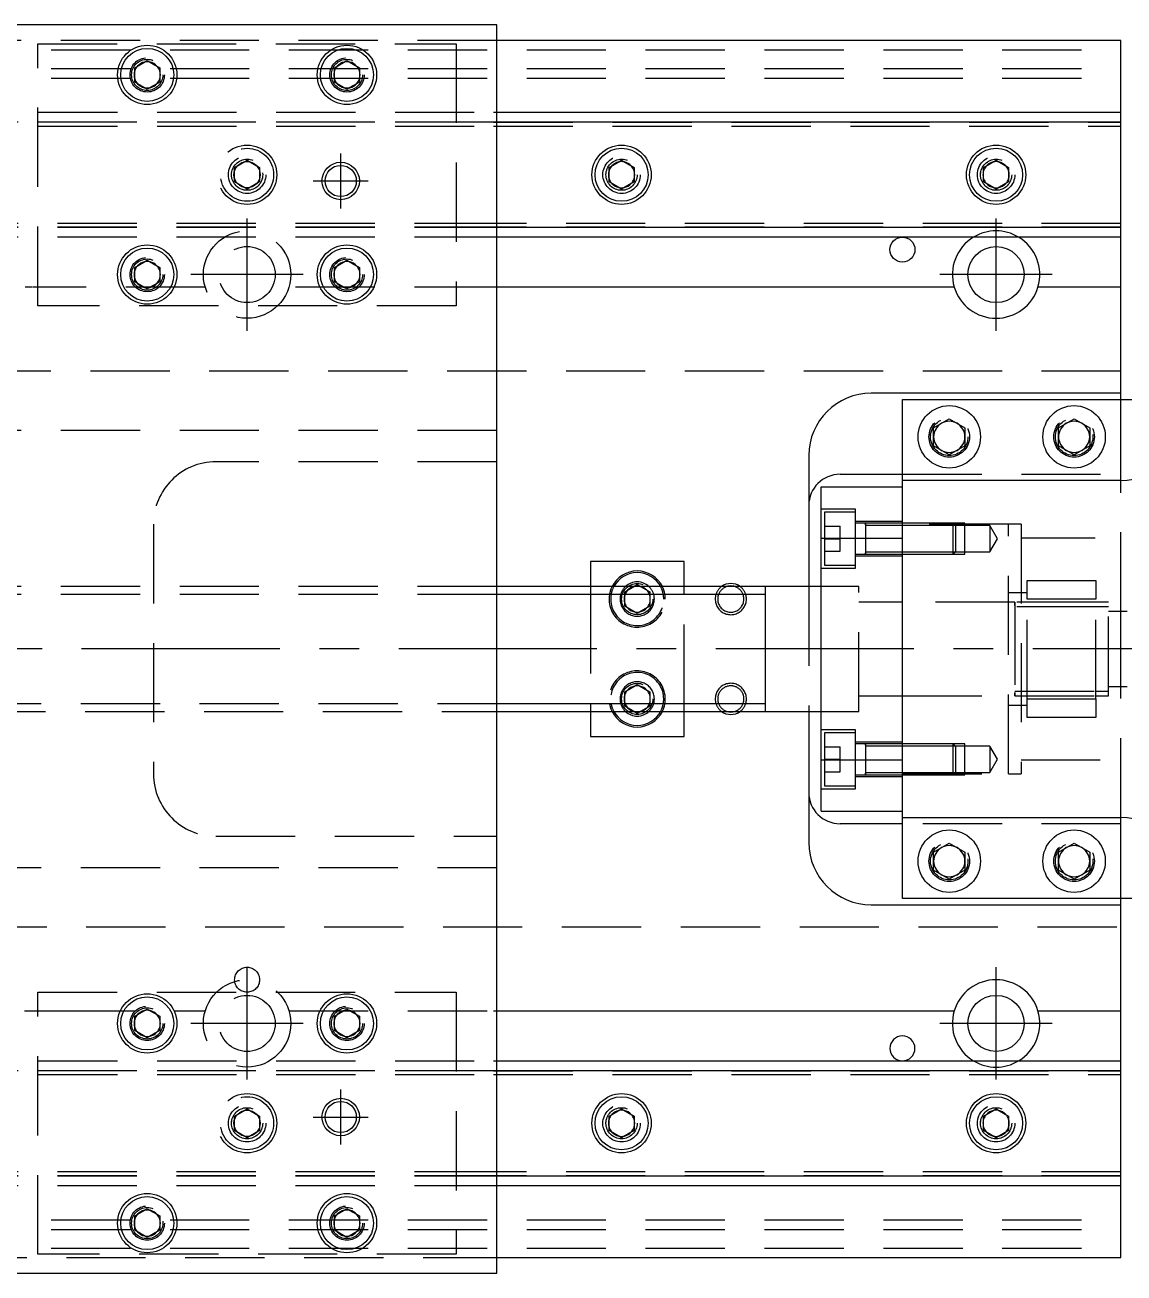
# Model space of a CAD drawing. Extents: x -20 to 621, y -278 to 102.
# Drawn here: x 224.4 to 400.5, y -100 to 100 of the extents above; entities that cross this region are included whole.
import ezdxf

# ---------------------------------------------------------------- set-up
doc = ezdxf.new("R2010")
doc.units = 0
doc.linetypes.add('CENTER', pattern=[50.8, 31.75, -6.35, 6.35, -6.35])
doc.linetypes.add('DASHED', pattern=[19.05, 12.7, -6.35])
doc.layers.get('0').update_dxf_attribs({"linetype": 'CONTINUOUS'})
doc.layers.add('CENTER', color=1, linetype='CENTER')

msp = doc.modelspace()

# ---------------------------------------------------------------- linework, layer by layer
at = {"color": 7, "linetype": 'CONTINUOUS'}
for p, q in [((300, 100), (100, 100)), ((300, -100), (300, 100)), ((400, 97.5), (300, 97.5)), ((400, 86), (400, 97.5)), ((242, 93.1547), (244, 94.309402)), ((244, 94.309402), (246, 93.1547)), ((274, 93.1547), (276, 94.309402)), ((276, 94.309402), (278, 93.1547)), ((242, 90.8453), (242, 93.1547)), ((246, 93.1547), (246, 90.8453)), ((274, 90.8453), (274, 93.1547)), ((278, 93.1547), (278, 90.8453)), ((244, 89.690598), (242, 90.8453)), ((246, 90.8453), (244, 89.690598)), ((276, 89.690598), (274, 90.8453)), ((278, 90.8453), (276, 89.690598)), ((300, 86), (400, 86)), ((300, 84.460392), (400, 84.460392)), ((400, 84.460392), (400, 86)), ((400, 67.539608), (400, 84.460392)), ((318, 77.1547), (320, 78.309402)), ((320, 78.309402), (322, 77.1547)), ((378, 77.1547), (380, 78.309402)), ((380, 78.309402), (382, 77.1547)), ((318, 74.8453), (318, 77.1547)), ((322, 77.1547), (322, 74.8453)), ((378, 74.8453), (378, 77.1547)), ((382, 77.1547), (382, 74.8453)), ((320, 73.690598), (318, 74.8453)), ((322, 74.8453), (320, 73.690598)), ((380, 73.690598), (378, 74.8453)), ((382, 74.8453), (380, 73.690598)), ((400, 67.539608), (300, 67.539608)), ((400, 66), (400, 67.539608)), ((400, 66), (300, 66)), ((400, 58), (400, 66)), ((242, 61.1547), (244, 62.309402)), ((244, 62.309402), (246, 61.1547)), ((274, 61.1547), (276, 62.309402)), ((276, 62.309402), (278, 61.1547)), ((242, 58.8453), (242, 61.1547)), ((246, 61.1547), (246, 58.8453)), ((274, 58.8453), (274, 61.1547)), ((278, 61.1547), (278, 58.8453)), ((244, 57.690598), (242, 58.8453)), ((246, 58.8453), (244, 57.690598)), ((276, 57.690598), (274, 58.8453)), ((278, 58.8453), (276, 57.690598)), ((373.291796, 58), (300, 58)), ((400, 58), (386.708204, 58)), ((400, 41), (400, 58)), ((400, 41), (360, 41)), ((400, 40), (400, 41)), ((365, 27), (365, 40)), ((365, 40), (410, 40)), ((370, 35.443376), (372.5, 36.886752)), ((372.5, 36.886752), (375, 35.443376)), ((390, 35.443376), (392.5, 36.886752)), ((392.5, 36.886752), (395, 35.443376)), ((370, 32.556624), (370, 35.443376)), ((375, 35.443376), (375, 32.556624)), ((390, 32.556624), (390, 35.443376)), ((395, 35.443376), (395, 32.556624)), ((372.5, 31.113248), (370, 32.556624)), ((375, 32.556624), (372.5, 31.113248)), ((392.5, 31.113248), (390, 32.556624)), ((395, 32.556624), (392.5, 31.113248)), ((350, 31), (350, 10)), ((355, 28), (365, 28)), ((400, 27), (365, 27)), ((365, 17.78342), (365, 27)), ((352, 26), (365, 26)), ((352, 17.78342), (352, 26)), ((352, 17.78342), (365, 17.78342)), ((352, -17.78342), (352, 17.78342)), ((365, -17.78342), (365, 17.78342)), ((365, -17.78342), (365, 17.78342)), ((330, 14), (315, 14)), ((315, 14), (315, 10)), ((330, 10), (330, 14)), ((321.964102, 10), (322.5, 10.309402)), ((322.5, 10.309402), (323.035898, 10)), ((343, 10.000006), (343, -10.000006)), ((343, 10), (300, 10)), ((343, 10), (342.995, 10)), ((352, 10), (343, 10)), ((343.005, 10), (343, 10)), ((300, -10), (343, -10)), ((315, -10), (315, -14)), ((322.5, -10.309402), (321.964102, -10)), ((323.035898, -10), (322.5, -10.309402)), ((330, -14), (330, -10)), ((342.995, -10), (343, -10)), ((343, -10), (352, -10)), ((343, -10), (343.005, -10)), ((350, -10), (350, -31)), ((315, -14), (330, -14)), ((352, -17.78342), (365, -17.78342)), ((352, -26), (352, -17.78342)), ((365, -27), (365, -17.78342)), ((352, -26), (365, -26)), ((365, -27), (400, -27)), ((365, -40), (365, -27)), ((365, -28), (355, -28)), ((370, -32.556624), (372.5, -31.113248)), ((372.5, -31.113248), (375, -32.556624)), ((390, -32.556624), (392.5, -31.113248)), ((392.5, -31.113248), (395, -32.556624)), ((370, -35.443376), (370, -32.556624)), ((375, -32.556624), (375, -35.443376)), ((390, -35.443376), (390, -32.556624)), ((395, -32.556624), (395, -35.443376)), ((372.5, -36.886752), (370, -35.443376)), ((375, -35.443376), (372.5, -36.886752)), ((392.5, -36.886752), (390, -35.443376)), ((395, -35.443376), (392.5, -36.886752)), ((360, -41), (400, -41)), ((410, -40), (365, -40)), ((400, -41), (400, -40)), ((400, -58), (400, -41)), ((242, -58.8453), (244, -57.690598)), ((244, -57.690598), (246, -58.8453)), ((274, -58.8453), (276, -57.690598)), ((276, -57.690598), (278, -58.8453)), ((242, -61.1547), (242, -58.8453)), ((246, -58.8453), (246, -61.1547)), ((274, -61.1547), (274, -58.8453)), ((278, -58.8453), (278, -61.1547)), ((300, -58), (373.291796, -58)), ((386.708204, -58), (400, -58)), ((400, -66), (400, -58)), ((244, -62.309402), (242, -61.1547)), ((246, -61.1547), (244, -62.309402)), ((276, -62.309402), (274, -61.1547)), ((278, -61.1547), (276, -62.309402)), ((300, -66), (400, -66)), ((300, -67.539608), (400, -67.539608)), ((400, -67.539608), (400, -66)), ((400, -84.460392), (400, -67.539608)), ((318, -74.8453), (320, -73.690598)), ((320, -73.690598), (322, -74.8453)), ((378, -74.8453), (380, -73.690598)), ((380, -73.690598), (382, -74.8453)), ((318, -77.1547), (318, -74.8453)), ((322, -74.8453), (322, -77.1547)), ((378, -77.1547), (378, -74.8453)), ((382, -74.8453), (382, -77.1547)), ((320, -78.309402), (318, -77.1547)), ((322, -77.1547), (320, -78.309402)), ((380, -78.309402), (378, -77.1547)), ((382, -77.1547), (380, -78.309402)), ((400, -84.460392), (300, -84.460392)), ((400, -86), (400, -84.460392)), ((400, -86), (300, -86)), ((400, -97.5), (400, -86)), ((242, -90.8453), (244, -89.690598)), ((244, -89.690598), (246, -90.8453)), ((274, -90.8453), (276, -89.690598)), ((276, -89.690598), (278, -90.8453)), ((242, -93.1547), (242, -90.8453)), ((246, -90.8453), (246, -93.1547)), ((274, -93.1547), (274, -90.8453)), ((278, -90.8453), (278, -93.1547)), ((244, -94.309402), (242, -93.1547)), ((246, -93.1547), (244, -94.309402)), ((276, -94.309402), (274, -93.1547)), ((278, -93.1547), (276, -94.309402)), ((300, -97.5), (400, -97.5)), ((100, -100), (300, -100))]:
    msp.add_line(p, q, dxfattribs=at)
at = {"color": 3, "linetype": 'DASHED'}
for p, q in [((300, 97.5), (211.999994, 97.5)), ((226.5, 55), (226.5, 97)), ((226.5, 97), (293.5, 97)), ((293.5, 97), (293.5, 55)), ((0, 96), (400, 96)), ((0, 93), (400, 93)), ((0, 91.5), (400, 91.5)), ((207.5, 86), (299.5, 86)), ((207.5, 84.460392), (299.5, 84.460392)), ((299.5, 84.403994), (207.5, 84.403994)), ((299.5, 86), (300, 86)), ((299.5, 84.460392), (300, 84.460392)), ((299.5, 84.403994), (400, 84.403994)), ((207.5, 83.8), (299.5, 83.8)), ((299.5, 83.8), (400, 83.8)), ((258, 77.1547), (260, 78.309402)), ((260, 78.309402), (262, 77.1547)), ((258, 74.8453), (258, 77.1547)), ((262, 77.1547), (262, 74.8453)), ((262.483582, 76.286038), (262.5, 76)), ((317.5, 76), (317.534018, 76.411016)), ((377.5, 76), (377.534018, 76.411016)), ((260, 73.690598), (258, 74.8453)), ((262, 74.8453), (260, 73.690598)), ((299.5, 68.2), (207.5, 68.2)), ((400, 68.2), (299.5, 68.2)), ((299.5, 67.596006), (207.5, 67.596006)), ((299.5, 67.539608), (207.5, 67.539608)), ((400, 67.596006), (299.5, 67.596006)), ((300, 67.539608), (299.5, 67.539608)), ((299.5, 66), (207.5, 66)), ((300, 66), (299.5, 66)), ((225.535898, 58), (224.464102, 58)), ((226.5, 58), (225.640312, 58)), ((226.887458, 58), (226.5, 58)), ((228.75, 58), (226.887458, 58)), ((229.308422, 58), (228.75, 58)), ((253.291796, 58), (229.308422, 58)), ((243.464102, 58), (243.359688, 58)), ((244.640312, 58), (244.535898, 58)), ((299.5, 58), (266.708204, 58)), ((300, 58), (299.5, 58)), ((293.5, 55), (226.5, 55)), ((400, 44.5), (5.640312, 44.5)), ((400, 28), (400, 40)), ((300, 35), (100, 35)), ((369.5, 34), (369.520026, 34.346056)), ((395.477798, 34.364306), (395.5, 34)), ((300, 30), (255, 30)), ((365, 28), (400, 28)), ((400, 27), (400, 28)), ((400, 6), (400, 27)), ((365, 17.78342), (365, 26)), ((357.5, 22.42767), (352, 22.42767)), ((357.5, 12.92767), (357.5, 22.42767)), ((352.5, 21.92767), (352.5, 13.42767)), ((357.5, 21.92767), (352.5, 21.92767)), ((365, 20.42767), (357.5, 20.42767)), ((359.1, 20.17767), (357.5, 20.17767)), ((359.1, 20.17767), (359.095, 20.17767)), ((359.1, 20.17767), (359.1, 19.92022)), ((359.1, 19.920202), (359.1, 20.17767)), ((359.105, 20.17767), (359.1, 20.17767)), ((364.99998, 20.17767), (359.1, 20.17767)), ((373.1, 20.17767), (365, 20.17767)), ((373.1, 20.177664), (365, 20.177664)), ((373.1, 15.17767), (373.1, 20.17767)), ((373.5, 19.77767), (373.1, 20.17767)), ((375, 20.177664), (373.10002, 20.177664)), ((375, 15.177674), (375, 20.177664)), ((245, 20), (245, -20)), ((352.5, 19.67767), (355, 19.67767)), ((355, 17.67767), (355, 19.67767)), ((359.1, 19.92022), (359.1, 15.435068)), ((364.99998, 19.77767), (359.1, 19.77767)), ((382, 20), (365, 20)), ((373.5, 19.77767), (365, 19.77767)), ((373.5, 19.77767), (373.5, 15.57767)), ((375, 19.77767), (373.50002, 19.77767)), ((379, 19.77767), (375, 19.77767)), ((379, 19.77767), (379, 15.57767)), ((380.212436, 17.67767), (379, 19.77767)), ((382, -20), (382, 20)), ((384, 20), (382, 20)), ((384, 20), (384, -20)), ((352.5, 17.67767), (355, 17.67767)), ((355, 15.67767), (355, 17.67767)), ((379, 15.57767), (380.212436, 17.67767)), ((453, 17.75), (384, 17.75)), ((352.5, 15.67767), (355, 15.67767)), ((357.5, 15.17767), (359.1, 15.17767)), ((357.5, 14.92767), (365, 14.92767)), ((359.095, 15.17767), (359.1, 15.17767)), ((359.1, 15.57767), (364.99998, 15.57767)), ((359.1, 15.17767), (359.1, 15.435118)), ((359.1, 15.435068), (359.1, 15.17767)), ((359.1, 15.17767), (359.105, 15.17767)), ((359.1, 15.17767), (364.99998, 15.17767)), ((365, 15.57767), (373.5, 15.57767)), ((365, 15.177674), (373.1, 15.177674)), ((365, 15.17767), (373.1, 15.17767)), ((373.1, 15.17767), (373.5, 15.57767)), ((373.10002, 15.177674), (375, 15.177674)), ((373.50002, 15.57767), (375, 15.57767)), ((375, 15.57767), (379, 15.57767)), ((352, 12.92767), (357.5, 12.92767)), ((352.5, 13.42767), (357.5, 13.42767)), ((385, 11), (396, 11)), ((385, 8), (385, 11)), ((396, 11), (396, 8)), ((300, 8.75), (100, 8.75)), ((300, 10), (215.00002, 10)), ((315, 10), (315, 8.75)), ((315, 8.75), (315, -8.75)), ((320, 8), (320.018502, 8.303588)), ((320.5, 9.1547), (321.964102, 10)), ((320.5, 8.75), (320.5, 9.1547)), ((320.5, 6.8453), (320.5, 8.75)), ((323.035898, 10), (324.5, 9.1547)), ((324.5, 9.1547), (324.5, 8.75)), ((324.5, 8.75), (324.5, 6.8453)), ((330, 8.75), (330, 10)), ((330, -8.75), (330, 8.75)), ((350, 10), (350, -10)), ((358, 10), (352, 10)), ((358, -10), (358, 10)), ((385, 9), (382, 9)), ((322.5, 5.690598), (320.5, 6.8453)), ((324.5, 6.8453), (322.5, 5.690598)), ((365, 7.5), (358, 7.5)), ((383.005, 7.5), (365, 7.5)), ((396, 7.5), (382.995, 7.5)), ((383, 6.950984), (383, 7.5)), ((383, 7.5), (383, 6.951128)), ((383, 6.951128), (383, -6.950984)), ((396, 6.75), (383, 6.75)), ((396, 8), (385, 8)), ((385, -8), (385, 8)), ((396, -8), (396, 8)), ((398, 7.5), (396, 7.5)), ((398, 6.75), (396, 6.75)), ((398, -7.5), (398, 7.5)), ((401, 6), (398, 6)), ((400, -6), (400, 6)), ((320.5, -6.8453), (322.5, -5.690598)), ((322.5, -5.690598), (324.5, -6.8453)), ((320, -8), (320.018502, -7.696412)), ((320.5, -8.75), (320.5, -6.8453)), ((324.5, -6.8453), (324.5, -8.75)), ((358, -7.5), (365, -7.5)), ((365, -7.5), (383.005, -7.5)), ((382.995, -7.5), (396, -7.5)), ((383, -6.75), (396, -6.75)), ((383, -7.499332), (383, -6.950962)), ((383, -6.950984), (383, -7.5)), ((383, -7.5), (383, -7.499332)), ((396, -6.75), (398, -6.75)), ((396, -7.5), (398, -7.5)), ((398, -6), (401, -6)), ((400, -27), (400, -6)), ((100, -8.75), (300, -8.75)), ((315, -8.75), (315, -10)), ((320.5, -9.1547), (320.5, -8.75)), ((321.964102, -10), (320.5, -9.1547)), ((324.5, -9.1547), (323.035898, -10)), ((324.5, -8.75), (324.5, -9.1547)), ((330, -10), (330, -8.75)), ((382, -9), (385, -9)), ((385, -8), (396, -8)), ((385, -11), (385, -8)), ((396, -8), (396, -11)), ((215.00002, -10), (300, -10)), ((352, -10), (358, -10)), ((396, -11), (385, -11)), ((357.5, -12.92767), (352, -12.92767)), ((352.5, -13.42767), (352.5, -21.92767)), ((357.5, -13.42767), (352.5, -13.42767)), ((357.5, -22.42767), (357.5, -12.92767)), ((352.5, -15.67767), (355, -15.67767)), ((355, -17.67767), (355, -15.67767)), ((365, -14.92767), (357.5, -14.92767)), ((359.1, -15.17767), (357.5, -15.17767)), ((359.1, -15.17767), (359.095, -15.17767)), ((359.1, -15.17767), (359.1, -15.435118)), ((359.1, -15.435136), (359.1, -15.17767)), ((364.99998, -15.17767), (359.1, -15.17767)), ((359.105, -15.17767), (359.1, -15.17767)), ((359.1, -15.435118), (359.1, -19.920272)), ((364.99998, -15.57767), (359.1, -15.57767)), ((373.1, -15.17767), (365, -15.17767)), ((373.1, -15.177674), (365, -15.177674)), ((373.5, -15.57767), (365, -15.57767)), ((373.1, -20.17767), (373.1, -15.17767)), ((373.5, -15.57767), (373.1, -15.17767)), ((375, -15.177674), (373.10002, -15.177674)), ((373.5, -15.57767), (373.5, -19.77767)), ((375, -15.57767), (373.50002, -15.57767)), ((375, -20.177664), (375, -15.177674)), ((379, -15.57767), (375, -15.57767)), ((379, -15.57767), (379, -19.77767)), ((380.212436, -17.67767), (379, -15.57767)), ((352.5, -17.67767), (355, -17.67767)), ((355, -19.67767), (355, -17.67767)), ((365, -26), (365, -17.78342)), ((379, -19.77767), (380.212436, -17.67767)), ((384, -17.75), (453, -17.75)), ((352.5, -19.67767), (355, -19.67767)), ((359.1, -19.77767), (364.99998, -19.77767)), ((359.1, -20.17767), (359.1, -19.92022)), ((359.1, -19.920272), (359.1, -20.17767)), ((365, -19.77767), (373.5, -19.77767)), ((373.1, -20.17767), (373.5, -19.77767)), ((373.50002, -19.77767), (375, -19.77767)), ((375, -19.77767), (379, -19.77767)), ((352.5, -21.92767), (357.5, -21.92767)), ((357.5, -20.17767), (359.1, -20.17767)), ((357.5, -20.42767), (365, -20.42767)), ((359.095, -20.17767), (359.1, -20.17767)), ((359.1, -20.17767), (364.99998, -20.17767)), ((359.1, -20.17767), (359.105, -20.17767)), ((365, -20), (382, -20)), ((365, -20.177664), (373.1, -20.177664)), ((365, -20.17767), (373.1, -20.17767)), ((373.10002, -20.177664), (375, -20.177664)), ((382, -20), (384, -20)), ((352, -22.42767), (357.5, -22.42767)), ((400, -28), (400, -27)), ((400, -28), (365, -28)), ((400, -40), (400, -28)), ((255, -30), (300, -30)), ((375.477798, -33.635694), (375.5, -34)), ((395.477798, -33.635694), (395.5, -34)), ((100, -35), (300, -35)), ((5.640312, -44.5), (400, -44.5)), ((226.5, -55), (293.5, -55)), ((226.5, -97), (226.5, -55)), ((293.5, -55), (293.5, -97)), ((224.359688, -58), (224.464102, -58)), ((224.464102, -58), (225.535898, -58)), ((225.535898, -58), (225.640312, -58)), ((225.640312, -58), (226.5, -58)), ((226.5, -58), (226.887458, -58)), ((226.887458, -58), (228.75, -58)), ((228.75, -58), (229.308422, -58)), ((229.308422, -58), (253.291796, -58)), ((266.708204, -58), (299.5, -58)), ((299.5, -58), (300, -58)), ((207.5, -66), (299.5, -66)), ((207.5, -67.539608), (299.5, -67.539608)), ((299.5, -67.596006), (207.5, -67.596006)), ((299.5, -66), (300, -66)), ((299.5, -67.539608), (300, -67.539608)), ((299.5, -67.596006), (400, -67.596006)), ((207.5, -68.2), (299.5, -68.2)), ((299.5, -68.2), (400, -68.2)), ((258, -74.8453), (260, -73.690598)), ((260, -73.690598), (262, -74.8453)), ((257.5, -76), (257.534018, -75.588984)), ((258, -77.1547), (258, -74.8453)), ((262, -74.8453), (262, -77.1547)), ((317.5, -76), (317.534018, -75.588984)), ((377.5, -76), (377.534018, -75.588984)), ((260, -78.309402), (258, -77.1547)), ((262, -77.1547), (260, -78.309402)), ((299.5, -83.8), (207.5, -83.8)), ((400, -83.8), (299.5, -83.8)), ((299.5, -84.403994), (207.5, -84.403994)), ((299.5, -84.460392), (207.5, -84.460392)), ((400, -84.403994), (299.5, -84.403994)), ((300, -84.460392), (299.5, -84.460392)), ((299.5, -86), (207.5, -86)), ((300, -86), (299.5, -86)), ((0, -91.5), (400, -91.5)), ((246.483582, -91.713962), (246.5, -92)), ((273.5, -92), (273.512884, -91.746512)), ((0, -93), (400, -93)), ((0, -96), (400, -96)), ((211.999994, -97.5), (300, -97.5)), ((293.5, -97), (226.5, -97))]:
    msp.add_line(p, q, dxfattribs=at)
at = {"color": 3, "linetype": 'CONTINUOUS'}
for p, q in [((343, 8.75), (300, 8.75)), ((300, -8.75), (343, -8.75))]:
    msp.add_line(p, q, dxfattribs=at)
at = {"color": 7, "linetype": 'CONTINUOUS'}
for centre, radius in [((244, 92), 4.75), ((244, 92), 4.25), ((276, 92), 4.75), ((276, 92), 4.25), ((320, 76), 4.75), ((320, 76), 4.25), ((380, 76), 4.75), ((380, 76), 4.25), ((260, 76), 2.1), ((275, 75), 2.5), ((244, 60), 4.75), ((244, 60), 4.25), ((276, 60), 4.75), ((276, 60), 4.25), ((365, 64), 2), ((380, 60), 4.5), ((372.5, 34), 5), ((392.5, 34), 5), ((372.5, -34), 5), ((392.5, -34), 5), ((244, -60), 4.75), ((244, -60), 4.25), ((276, -60), 4.75), ((276, -60), 4.25), ((380, -60), 4.5), ((320, -76), 4.75), ((320, -76), 4.25), ((380, -76), 4.75), ((380, -76), 4.25), ((260, -76), 2.1), ((275, -75), 2.5), ((244, -92), 4.75), ((244, -92), 4.25), ((276, -92), 4.75), ((276, -92), 4.25)]:
    msp.add_circle(centre, radius, dxfattribs=at)
at = {"color": 3, "linetype": 'DASHED'}
for centre, radius in [((244, 92), 2.75), ((244, 92), 2.5), ((276, 92), 2.75), ((276, 92), 2.5), ((260, 76), 4.75), ((260, 76), 4.25), ((260, 76), 3), ((260, 76), 2.5), ((320, 76), 3), ((320, 76), 2.5), ((380, 76), 3), ((380, 76), 2.5), ((260, 60), 7), ((260, 60), 4.5), ((244, 60), 2.75), ((244, 60), 2.5), ((276, 60), 2.75), ((276, 60), 2.5), ((372.5, 34), 3.25), ((372.5, 34), 3), ((392.5, 34), 3.25), ((392.5, 34), 3), ((322.5, 8), 2.5), ((322.5, -8), 2.5), ((372.5, -34), 3.25), ((372.5, -34), 3), ((392.5, -34), 3.25), ((392.5, -34), 3), ((260, -53), 2), ((260, -60), 7), ((260, -60), 4.5), ((244, -60), 2.75), ((244, -60), 2.5), ((276, -60), 2.75), ((276, -60), 2.5), ((260, -76), 4.75), ((260, -76), 4.25), ((260, -76), 3), ((260, -76), 2.5), ((320, -76), 3), ((320, -76), 2.5), ((380, -76), 3), ((380, -76), 2.5), ((244, -92), 2.75), ((244, -92), 2.5), ((276, -92), 2.75), ((276, -92), 2.5)]:
    msp.add_circle(centre, radius, dxfattribs=at)
at = {"color": 3, "linetype": 'CONTINUOUS'}
for centre in [(275, 75), (275, -75)]:
    msp.add_circle(centre, 3, dxfattribs=at)
at = {"color": 7, "linetype": 'CONTINUOUS'}
for centre, radius, start, end in [((244, 92), 2.1, 102.24721, 137.75279), ((244, 92), 2.1, 77.75279, 102.24721), ((244, 92), 2.1, 42.24721, 77.75279), ((276, 92), 2.1, 102.24721, 137.75279), ((276, 92), 2.1, 77.75279, 102.24721), ((276, 92), 2.1, 42.24721, 77.75279), ((244, 92), 2.1, 162.24721, 180), ((244, 92), 2.1, 137.75279, 162.24721), ((244, 92), 2.1, 17.75279, 42.24721), ((244, 92), 2.1, 342.24721, 17.75279), ((276, 92), 2.1, 162.24721, 180), ((276, 92), 2.1, 137.75279, 162.24721), ((276, 92), 2.1, 17.75279, 42.24721), ((276, 92), 2.1, 342.24721, 17.75279), ((244, 92), 2.1, 180, 197.75279), ((244, 92), 2.1, 197.75279, 222.24721), ((244, 92), 2.1, 222.24721, 257.75279), ((244, 92), 2.1, 282.24721, 317.75279), ((244, 92), 2.1, 317.75279, 342.24721), ((276, 92), 2.1, 180, 197.75279), ((276, 92), 2.1, 197.75279, 222.24721), ((276, 92), 2.1, 222.24721, 257.75279), ((276, 92), 2.1, 282.24721, 317.75279), ((276, 92), 2.1, 317.75279, 342.24721), ((244, 92), 2.1, 257.75279, 282.24721), ((276, 92), 2.1, 257.75279, 282.24721), ((320, 76), 2.1, 102.24721, 137.75279), ((320, 76), 2.1, 77.75279, 102.24721), ((320, 76), 2.1, 42.24721, 77.75279), ((380, 76), 2.1, 102.24721, 137.75279), ((380, 76), 2.1, 77.75279, 102.24721), ((380, 76), 2.1, 42.24721, 77.75279), ((320, 76), 2.1, 162.24721, 180), ((320, 76), 2.1, 137.75279, 162.24721), ((320, 76), 2.1, 17.75279, 42.24721), ((320, 76), 2.1, 342.24721, 17.75279), ((380, 76), 2.1, 162.24721, 180), ((380, 76), 2.1, 137.75279, 162.24721), ((380, 76), 2.1, 17.75279, 42.24721), ((380, 76), 2.1, 342.24721, 17.75279), ((320, 76), 2.1, 180, 197.75279), ((320, 76), 2.1, 197.75279, 222.24721), ((320, 76), 2.1, 222.24721, 257.75279), ((320, 76), 2.1, 282.24721, 317.75279), ((320, 76), 2.1, 317.75279, 342.24721), ((380, 76), 2.1, 180, 197.75279), ((380, 76), 2.1, 197.75279, 222.24721), ((380, 76), 2.1, 222.24721, 257.75279), ((380, 76), 2.1, 282.24721, 317.75279), ((380, 76), 2.1, 317.75279, 342.24721), ((320, 76), 2.1, 257.75279, 282.24721), ((380, 76), 2.1, 257.75279, 282.24721), ((380, 60), 7, 121.002719, 196.60155), ((380, 60), 7, 343.39845, 58.997281), ((244, 60), 2.1, 102.24721, 137.75279), ((244, 60), 2.1, 77.75279, 102.24721), ((244, 60), 2.1, 42.24721, 77.75279), ((276, 60), 2.1, 102.24721, 137.75279), ((276, 60), 2.1, 77.75279, 102.24721), ((276, 60), 2.1, 42.24721, 77.75279), ((244, 60), 2.1, 162.24721, 180), ((244, 60), 2.1, 137.75279, 162.24721), ((244, 60), 2.1, 17.75279, 42.24721), ((244, 60), 2.1, 342.24721, 17.75279), ((276, 60), 2.1, 162.24721, 180), ((276, 60), 2.1, 137.75279, 162.24721), ((276, 60), 2.1, 17.75279, 42.24721), ((276, 60), 2.1, 342.24721, 17.75279), ((244, 60), 2.1, 180, 197.75279), ((244, 60), 2.1, 197.75279, 222.24721), ((244, 60), 2.1, 222.24721, 257.75279), ((244, 60), 2.1, 282.24721, 317.75279), ((244, 60), 2.1, 317.75279, 342.24721), ((276, 60), 2.1, 180, 197.75279), ((276, 60), 2.1, 197.75279, 222.24721), ((276, 60), 2.1, 222.24721, 257.75279), ((276, 60), 2.1, 282.24721, 317.75279), ((276, 60), 2.1, 317.75279, 342.24721), ((244, 60), 2.1, 257.75279, 282.24721), ((276, 60), 2.1, 257.75279, 282.24721), ((380, 60), 7, 196.60155, 343.39845), ((360, 31), 10, 90, 180), ((372.5, 34), 2.5, 120, 180), ((372.5, 34), 2.5, 60, 120), ((372.5, 34), 2.5, 0, 60), ((392.5, 34), 2.5, 120, 180), ((392.5, 34), 2.5, 60, 120), ((392.5, 34), 2.5, 0, 60), ((400, 37), 10, 270, 0), ((372.5, 34), 2.5, 180, 240), ((372.5, 34), 2.5, 300, 0), ((392.5, 34), 2.5, 180, 240), ((392.5, 34), 2.5, 300, 0), ((372.5, 34), 2.5, 240, 300), ((392.5, 34), 2.5, 240, 300), ((355, 23), 5, 90, 180), ((322.5, 8), 4.5, 26.3878, 153.6122), ((322.5, 8), 4.25, 28.072487, 151.927513), ((322.5, 8), 2.1, 107.75279, 137.75279), ((322.5, 8), 2.1, 102.24721, 107.75279), ((322.5, 8), 2.1, 77.75279, 102.24721), ((322.5, 8), 2.1, 72.24721, 77.75279), ((322.5, 8), 2.1, 42.24721, 72.24721), ((337.5, 8), 2.1, 90, 107.75279), ((337.5, 8), 2.1, 72.24721, 90), ((322.5, 8), 2.1, 162.24721, 180), ((322.5, 8), 2.1, 159.075168, 162.24721), ((322.5, 8), 2.1, 137.75279, 159.075168), ((322.5, 8), 2.1, 20.924832, 42.24721), ((322.5, 8), 2.1, 17.75279, 20.924832), ((322.5, 8), 2.1, 342.24721, 17.75279), ((322.5, 8), 2.1, 180, 197.75279), ((322.5, 8), 2.1, 197.75279, 222.24721), ((322.5, 8), 2.1, 222.24721, 257.75279), ((322.5, 8), 2.1, 282.24721, 317.75279), ((322.5, 8), 2.1, 317.75279, 342.24721), ((322.5, 8), 2.1, 257.75279, 282.24721), ((322.5, -8), 2.1, 102.24721, 137.75279), ((322.5, -8), 2.1, 77.75279, 102.24721), ((322.5, -8), 2.1, 42.24721, 77.75279), ((322.5, -8), 2.1, 162.24721, 180), ((322.5, -8), 2.1, 137.75279, 162.24721), ((322.5, -8), 2.1, 17.75279, 42.24721), ((322.5, -8), 2.1, 342.24721, 17.75279), ((322.5, -8), 2.1, 180, 197.75279), ((322.5, -8), 2.1, 197.75279, 200.924832), ((322.5, -8), 2.1, 200.924832, 222.24721), ((322.5, -8), 2.1, 222.24721, 252.24721), ((322.5, -8), 2.1, 287.75279, 317.75279), ((322.5, -8), 2.1, 317.75279, 339.075168), ((322.5, -8), 2.1, 339.075168, 342.24721), ((322.5, -8), 4.5, 206.3878, 333.6122), ((322.5, -8), 4.25, 208.072487, 331.927513), ((322.5, -8), 2.1, 252.24721, 257.75279), ((322.5, -8), 2.1, 257.75279, 282.24721), ((322.5, -8), 2.1, 282.24721, 287.75279), ((337.5, -8), 2.1, 252.24721, 287.75279), ((355, -23), 5, 180, 270), ((400, -37), 10, 0, 90), ((360, -31), 10, 180, 270), ((372.5, -34), 2.5, 120, 180), ((372.5, -34), 2.5, 60, 120), ((372.5, -34), 2.5, 0, 60), ((392.5, -34), 2.5, 120, 180), ((392.5, -34), 2.5, 60, 120), ((392.5, -34), 2.5, 0, 60), ((372.5, -34), 2.5, 180, 240), ((372.5, -34), 2.5, 300, 0), ((392.5, -34), 2.5, 180, 240), ((392.5, -34), 2.5, 300, 0), ((372.5, -34), 2.5, 240, 300), ((392.5, -34), 2.5, 240, 300), ((380, -60), 7, 16.60155, 163.39845), ((244, -60), 2.1, 102.24721, 137.75279), ((244, -60), 2.1, 77.75279, 102.24721), ((244, -60), 2.1, 42.24721, 77.75279), ((276, -60), 2.1, 102.24721, 137.75279), ((276, -60), 2.1, 77.75279, 102.24721), ((276, -60), 2.1, 42.24721, 77.75279), ((380, -60), 7, 163.39845, 238.997281), ((380, -60), 7, 301.002719, 16.60155), ((244, -60), 2.1, 162.24721, 180), ((244, -60), 2.1, 137.75279, 162.24721), ((244, -60), 2.1, 17.75279, 42.24721), ((244, -60), 2.1, 342.24721, 17.75279), ((276, -60), 2.1, 162.24721, 180), ((276, -60), 2.1, 137.75279, 162.24721), ((276, -60), 2.1, 17.75279, 42.24721), ((276, -60), 2.1, 342.24721, 17.75279), ((244, -60), 2.1, 180, 197.75279), ((244, -60), 2.1, 197.75279, 222.24721), ((244, -60), 2.1, 222.24721, 257.75279), ((244, -60), 2.1, 282.24721, 317.75279), ((244, -60), 2.1, 317.75279, 342.24721), ((276, -60), 2.1, 180, 197.75279), ((276, -60), 2.1, 197.75279, 222.24721), ((276, -60), 2.1, 222.24721, 257.75279), ((276, -60), 2.1, 282.24721, 317.75279), ((276, -60), 2.1, 317.75279, 342.24721), ((244, -60), 2.1, 257.75279, 282.24721), ((276, -60), 2.1, 257.75279, 282.24721), ((365, -64), 2, 90, 270), ((365, -64), 2, 270, 90), ((320, -76), 2.1, 102.24721, 137.75279), ((320, -76), 2.1, 77.75279, 102.24721), ((320, -76), 2.1, 42.24721, 77.75279), ((380, -76), 2.1, 102.24721, 137.75279), ((380, -76), 2.1, 77.75279, 102.24721), ((380, -76), 2.1, 42.24721, 77.75279), ((320, -76), 2.1, 162.24721, 180), ((320, -76), 2.1, 137.75279, 162.24721), ((320, -76), 2.1, 17.75279, 42.24721), ((320, -76), 2.1, 342.24721, 17.75279), ((380, -76), 2.1, 162.24721, 180), ((380, -76), 2.1, 137.75279, 162.24721), ((380, -76), 2.1, 17.75279, 42.24721), ((380, -76), 2.1, 342.24721, 17.75279), ((320, -76), 2.1, 180, 197.75279), ((320, -76), 2.1, 197.75279, 222.24721), ((320, -76), 2.1, 222.24721, 257.75279), ((320, -76), 2.1, 282.24721, 317.75279), ((320, -76), 2.1, 317.75279, 342.24721), ((380, -76), 2.1, 180, 197.75279), ((380, -76), 2.1, 197.75279, 222.24721), ((380, -76), 2.1, 222.24721, 257.75279), ((380, -76), 2.1, 282.24721, 317.75279), ((380, -76), 2.1, 317.75279, 342.24721), ((320, -76), 2.1, 257.75279, 282.24721), ((380, -76), 2.1, 257.75279, 282.24721), ((244, -92), 2.1, 102.24721, 137.75279), ((244, -92), 2.1, 77.75279, 102.24721), ((244, -92), 2.1, 42.24721, 77.75279), ((276, -92), 2.1, 102.24721, 137.75279), ((276, -92), 2.1, 77.75279, 102.24721), ((276, -92), 2.1, 42.24721, 77.75279), ((244, -92), 2.1, 162.24721, 180), ((244, -92), 2.1, 137.75279, 162.24721), ((244, -92), 2.1, 17.75279, 42.24721), ((244, -92), 2.1, 342.24721, 17.75279), ((276, -92), 2.1, 162.24721, 180), ((276, -92), 2.1, 137.75279, 162.24721), ((276, -92), 2.1, 17.75279, 42.24721), ((276, -92), 2.1, 342.24721, 17.75279), ((244, -92), 2.1, 180, 197.75279), ((244, -92), 2.1, 197.75279, 222.24721), ((244, -92), 2.1, 222.24721, 257.75279), ((244, -92), 2.1, 282.24721, 317.75279), ((244, -92), 2.1, 317.75279, 342.24721), ((276, -92), 2.1, 180, 197.75279), ((276, -92), 2.1, 197.75279, 222.24721), ((276, -92), 2.1, 222.24721, 257.75279), ((276, -92), 2.1, 282.24721, 317.75279), ((276, -92), 2.1, 317.75279, 342.24721), ((244, -92), 2.1, 257.75279, 282.24721), ((276, -92), 2.1, 257.75279, 282.24721)]:
    msp.add_arc(centre, radius, start, end, dxfattribs=at)
at = {"color": 3, "linetype": 'DASHED'}
for centre, radius, start, end in [((380, 60), 7, 58.997281, 121.002719), ((279, 60), 4.5, 156.926082, 158.942441), ((255, 20), 10, 90, 180), ((322.5, 8), 4.5, 153.6122, 170.405932), ((322.5, 8), 4.25, 151.927513, 169.835751), ((322.5, 8), 2.75, 133.341758, 164.17338), ((322.5, 8), 2.75, 46.658242, 133.341758), ((322.5, 8), 2.75, 15.82662, 46.658242), ((322.5, 8), 4.25, 10.164249, 28.072487), ((322.5, 8), 4.5, 9.594068, 26.3878), ((337.5, 8), 2.1, 107.75279, 159.075168), ((337.5, 8), 2.1, 20.924832, 72.24721), ((322.5, 8), 4.5, 170.405932, 0), ((322.5, 8), 4.25, 169.835751, 0), ((322.5, 8), 2.75, 180, 15.82662), ((322.5, 8), 2.75, 164.17338, 180), ((322.5, 8), 4.25, 0, 10.164249), ((322.5, 8), 4.5, 0, 9.594068), ((337.5, 8), 2.5, 162.542397, 0), ((337.5, 8), 2.5, 126.869898, 162.542397), ((337.5, 8), 2.1, 159.075168, 20.924832), ((337.5, 8), 2.5, 17.457603, 53.130102), ((337.5, 8), 2.5, 0, 17.457603), ((322.5, -8), 4.5, 0, 189.594068), ((322.5, -8), 4.25, 0, 190.164249), ((322.5, -8), 2.75, 344.17338, 180), ((337.5, -8), 2.5, 0, 197.457603), ((337.5, -8), 2.1, 90, 200.924832), ((337.5, -8), 2.1, 339.075168, 90), ((322.5, -8), 4.5, 189.594068, 206.3878), ((322.5, -8), 4.25, 190.164249, 208.072487), ((322.5, -8), 2.75, 180, 195.82662), ((322.5, -8), 2.75, 195.82662, 226.658242), ((322.5, -8), 2.75, 313.341758, 344.17338), ((322.5, -8), 4.25, 331.927513, 349.835751), ((322.5, -8), 4.5, 333.6122, 350.405932), ((322.5, -8), 4.25, 349.835751, 0), ((322.5, -8), 4.5, 350.405932, 0), ((337.5, -8), 2.5, 197.457603, 233.130102), ((337.5, -8), 2.1, 200.924832, 252.24721), ((337.5, -8), 2.1, 287.75279, 339.075168), ((337.5, -8), 2.5, 306.869898, 342.542397), ((337.5, -8), 2.5, 342.542397, 0), ((322.5, -8), 2.75, 226.658242, 313.341758), ((255, -20), 10, 180, 270), ((380, -60), 7, 238.997281, 301.002719)]:
    msp.add_arc(centre, radius, start, end, dxfattribs=at)
at = {"color": 3, "linetype": 'CONTINUOUS'}
for centre, start, end in [((337.5, 8), 53.130102, 126.869898), ((337.5, -8), 233.130102, 306.869898)]:
    msp.add_arc(centre, 2.5, start, end, dxfattribs=at)
at = {"layer": 'CENTER', "color": 1, "linetype": 'CENTER'}
for p, q in [((275, 70.6), (275, 79.4)), ((270.6, 75), (279.4, 75)), ((260, 51), (260, 69)), ((380, 51), (380, 69)), ((269, 60), (251, 60)), ((389, 60), (371, 60)), ((468.445, 0), (-20, 0)), ((260, -69), (260, -51)), ((380, -69), (380, -51)), ((269, -60), (251, -60)), ((389, -60), (371, -60)), ((275, -79.4), (275, -70.6)), ((270.6, -75), (279.4, -75))]:
    msp.add_line(p, q, dxfattribs=at)

doc.saveas('drawing.dxf')
